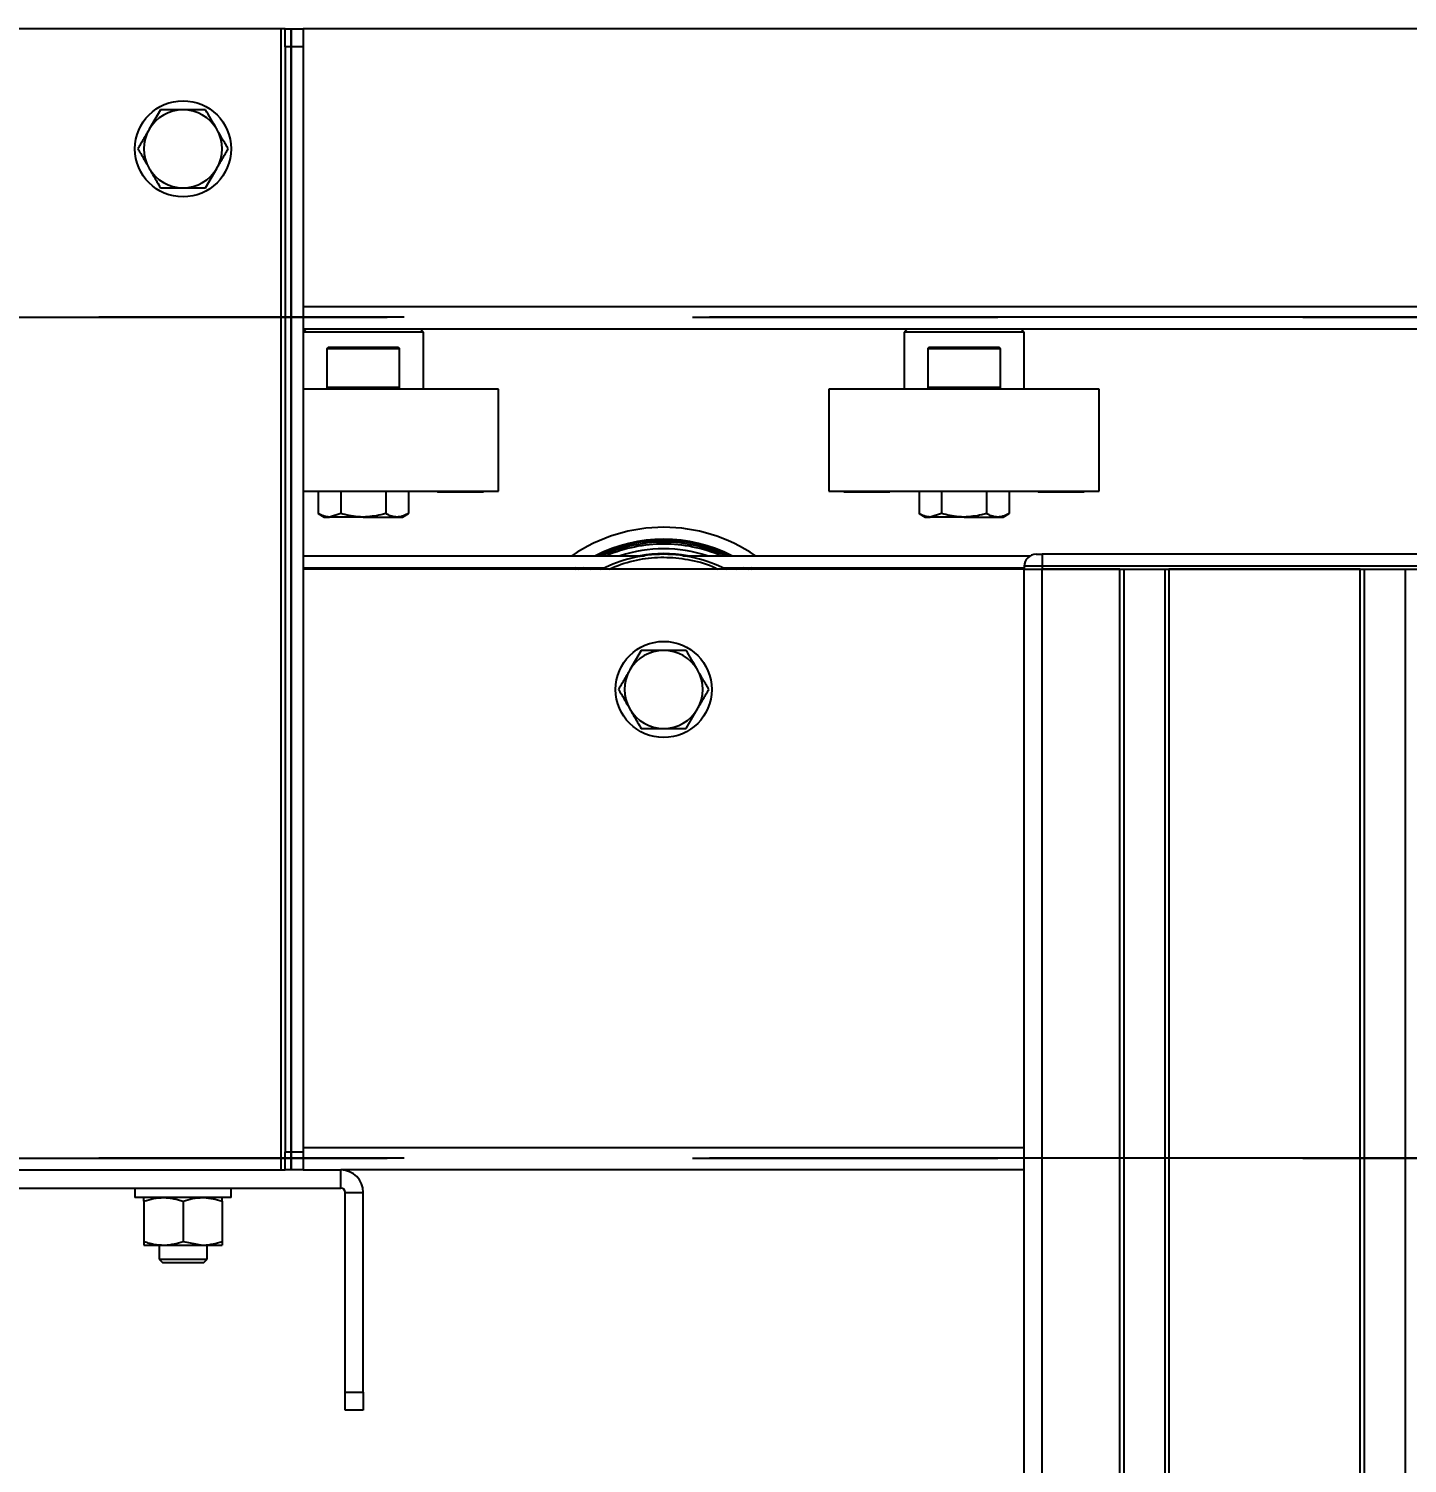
# Model space of a CAD drawing. Header units: millimetres. Extents: x 15 to 415, y 5 to 292.
# Drawn here: x 76.62 to 88.1, y 115.65 to 127.59 of the extents above; entities that cross this region are included whole.
import ezdxf

# ---------------------------------------------------------------- set-up
doc = ezdxf.new("R2010")
doc.units = ezdxf.units.MM
doc.linetypes.add('CENTERX2', pattern=[20.32, 12.7, -2.54, 2.54, -2.54])
doc.styles.add('SLDTEXTSTYLE0', font='TXT', dxfattribs={"width": 0.75})
doc.dimstyles.new('SLDDIMSTYLE2', dxfattribs={"dimtxt": 3.5, "dimasz": 3.302, "dimexe": 0, "dimexo": 0.0625, "dimgap": 0.875, "dimtad": 1, "dimlfac": 20, "dimrnd": 1e-09, "dimzin": 12, "dimdsep": 46, "dimtxsty": 'SLDTEXTSTYLE0', "dimsah": 1, "dimcen": 0.09, "dimadec": 0, "dimazin": 3, "dimtol": 1, "dimtp": 10, "dimtm": 10, "dimtfac": 1, "dimtofl": 0, "dimtmove": 0, "dimatfit": 3, "dimfxl": 0, "dimfrac": 2, "dimtolj": 1, "dimtzin": 0, "dimarcsym": 0})

# ---------------------------------------------------------------- blocks, each defined once
blk = doc.blocks.new('_D_3')
at = {"color": 7, "linetype": 'Continuous', "lineweight": 0}
for p, q in [((70.907, 123.439), (55.907, 123.439)), ((56.907, 123.439), (56.907, 93.439)), ((84.207, 93.439), (55.907, 93.439)), ((56.907, 93.439), (56.907, 60.237))]:
    blk.add_line(p, q, dxfattribs=at)
at = {"color": 7, "linetype": 'Continuous', "lineweight": 18}
for points in [[(56.907, 123.439), (56.399, 120.137), (57.415, 120.137)], [(56.907, 93.439), (57.415, 96.741), (56.399, 96.741)]]:
    blk.add_solid(points, dxfattribs=at)
at = {"color": 7, "linetype": 'Continuous', "lineweight": 18, "char_height": 3.5, "attachment_point": 1, "rotation": 90, "style": 'SLDTEXTSTYLE0'}
for s, insert in [('±10.00', (52.396, 75.773)), ('600.00', (52.396, 60.237))]:
    blk.add_mtext(s, dxfattribs=dict(at, insert=insert))

msp = doc.modelspace()

# ---------------------------------------------------------------- linework, layer by layer
at = {"color": 7, "linetype": 'Continuous', "lineweight": 25}
for p, q in [((78.72054, 127.58944), (75.0942, 127.58944)), ((78.72054, 127.58944), (78.72054, 118.08944)), ((78.75737, 127.58944), (78.72054, 127.58944)), ((78.75737, 127.58944), (78.90737, 127.58944)), ((78.75737, 127.43944), (78.75737, 127.58944)), ((78.90737, 127.58944), (78.90737, 127.43944)), ((114.90737, 127.58944), (78.90737, 127.58944)), ((78.75737, 127.43944), (78.75737, 118.23944)), ((78.90737, 127.43944), (78.75737, 127.43944)), ((78.90737, 127.43944), (78.90737, 118.23944)), ((77.71973, 126.91444), (77.62591, 126.75194)), ((78.095, 126.26444), (78.18882, 126.42694)), ((78.93237, 125.08944), (78.90737, 125.06444)), ((114.90737, 125.08944), (78.90737, 125.08944)), ((79.40737, 125.06444), (78.90737, 125.06444)), ((79.90737, 125.06444), (79.40737, 125.06444)), ((79.90737, 125.06444), (79.88237, 125.08944)), ((79.90737, 124.58944), (79.90737, 125.06444)), ((83.93237, 125.08944), (83.90737, 125.06444)), ((83.90737, 125.06444), (83.90737, 124.58944)), ((84.40737, 125.06444), (83.90737, 125.06444)), ((84.90737, 125.06444), (84.40737, 125.06444)), ((84.90737, 125.06444), (84.88237, 125.08944)), ((84.90737, 124.58944), (84.90737, 125.06444)), ((79.10737, 124.60444), (79.10737, 124.92444)), ((79.70737, 124.92444), (79.10737, 124.92444)), ((79.12848, 124.93944), (79.68625, 124.93944)), ((79.70737, 124.92444), (79.70737, 124.60444)), ((84.10737, 124.60444), (84.10737, 124.92444)), ((84.70737, 124.92444), (84.10737, 124.92444)), ((84.12848, 124.93944), (84.68625, 124.93944)), ((84.70737, 124.92444), (84.70737, 124.60444)), ((79.6002, 124.58944), (78.90737, 124.58944)), ((79.10737, 124.60444), (79.70737, 124.60444)), ((80.53237, 124.58944), (79.6002, 124.58944)), ((80.53237, 123.73944), (80.53237, 124.58944)), ((83.28237, 124.58944), (83.28237, 123.73944)), ((84.6002, 124.58944), (83.28237, 124.58944)), ((84.10737, 124.60444), (84.70737, 124.60444)), ((85.53237, 124.58944), (84.6002, 124.58944)), ((85.53237, 123.73944), (85.53237, 124.58944)), ((78.90737, 123.73944), (79.6002, 123.73944)), ((79.03209, 123.73944), (79.03209, 123.55347)), ((79.21973, 123.73944), (79.21973, 123.55347)), ((79.595, 123.73944), (79.595, 123.55347)), ((79.6002, 123.73944), (80.53237, 123.73944)), ((79.78264, 123.73944), (79.78264, 123.55347)), ((80.02761, 123.73444), (80.02761, 123.73944)), ((80.03, 123.73444), (80.03, 123.73944)), ((80.03, 123.73444), (80.06065, 123.73444)), ((80.06065, 123.73944), (80.06065, 123.73444)), ((80.06065, 123.73444), (80.07382, 123.73444)), ((80.07382, 123.73444), (80.07382, 123.73944)), ((80.08413, 123.73444), (80.08413, 123.73944)), ((80.08992, 123.73444), (80.08992, 123.73944)), ((80.08992, 123.73444), (80.10156, 123.73444)), ((80.10156, 123.73444), (80.10156, 123.73944)), ((80.10156, 123.73444), (80.11635, 123.73444)), ((80.11635, 123.73444), (80.11635, 123.73944)), ((80.11635, 123.73444), (80.128, 123.73444)), ((80.128, 123.73944), (80.128, 123.73444)), ((80.128, 123.73444), (80.14168, 123.73444)), ((80.14587, 123.73444), (80.14587, 123.73944)), ((80.14587, 123.73444), (80.16031, 123.73444)), ((80.16031, 123.73444), (80.16031, 123.73944)), ((80.17571, 123.73444), (80.17571, 123.73944)), ((80.17571, 123.73444), (80.18465, 123.73444)), ((80.18465, 123.73444), (80.18465, 123.73944)), ((80.18465, 123.73444), (80.19327, 123.73444)), ((80.19327, 123.73444), (80.19327, 123.73944)), ((80.19327, 123.73444), (80.20222, 123.73444)), ((80.20222, 123.73444), (80.20222, 123.73944)), ((80.20222, 123.73444), (80.21086, 123.73444)), ((80.21086, 123.73444), (80.21086, 123.73944)), ((80.21086, 123.73444), (80.21978, 123.73444)), ((80.21978, 123.73444), (80.21978, 123.73944)), ((80.21978, 123.73444), (80.22927, 123.73444)), ((80.22927, 123.73444), (80.22927, 123.73944)), ((80.22927, 123.73444), (80.23689, 123.73444)), ((80.23689, 123.73444), (80.23689, 123.73944)), ((80.23689, 123.73444), (80.24032, 123.73444)), ((80.24032, 123.73444), (80.24032, 123.73944)), ((80.24032, 123.73444), (80.24628, 123.73444)), ((80.26174, 123.73444), (80.26174, 123.73944)), ((80.28058, 123.73444), (80.28658, 123.73444)), ((80.28898, 123.73944), (80.28898, 123.73444)), ((80.28908, 123.73444), (80.28908, 123.73944)), ((80.28908, 123.73444), (80.32815, 123.73444)), ((80.32815, 123.73444), (80.32815, 123.73944)), ((80.33893, 123.73944), (80.33893, 123.73444)), ((80.33893, 123.73444), (80.36562, 123.73444)), ((80.36562, 123.73444), (80.36562, 123.73944)), ((80.36687, 123.73444), (80.37695, 123.73444)), ((80.37695, 123.73444), (80.37695, 123.73944)), ((80.37695, 123.73444), (80.38741, 123.73444)), ((80.38741, 123.73444), (80.38741, 123.73944)), ((80.39057, 123.73444), (80.39502, 123.73444)), ((80.39502, 123.73944), (80.39502, 123.73444)), ((80.3978, 123.73444), (80.3978, 123.73944)), ((80.39803, 123.73444), (80.4, 123.73444)), ((80.4, 123.73944), (80.4, 123.73444)), ((80.4021, 123.73444), (80.4021, 123.73944)), ((80.40302, 123.73444), (80.40716, 123.73444)), ((80.40716, 123.73944), (80.40716, 123.73444)), ((83.28237, 123.73944), (84.6002, 123.73944)), ((83.40758, 123.73944), (83.40758, 123.73444)), ((83.40801, 123.73444), (83.40801, 123.73944)), ((83.40801, 123.73444), (83.40872, 123.73444)), ((83.40918, 123.73944), (83.40918, 123.73444)), ((83.4107, 123.73444), (83.4107, 123.73944)), ((83.41693, 123.73444), (83.43462, 123.73444)), ((83.44106, 123.73444), (83.442, 123.73444)), ((83.442, 123.73444), (83.442, 123.73944)), ((83.442, 123.73444), (83.45236, 123.73444)), ((83.45236, 123.73444), (83.45236, 123.73944)), ((83.45236, 123.73444), (83.47266, 123.73444)), ((83.47266, 123.73444), (83.47266, 123.73944)), ((83.47266, 123.73444), (83.48851, 123.73444)), ((83.48857, 123.73444), (83.48857, 123.73944)), ((83.48857, 123.73444), (83.48974, 123.73444)), ((83.48974, 123.73944), (83.48974, 123.73444)), ((83.48974, 123.73444), (83.49985, 123.73444)), ((83.49985, 123.73444), (83.49985, 123.73944)), ((83.51868, 123.73444), (83.51868, 123.73944)), ((83.51868, 123.73444), (83.52386, 123.73444)), ((83.52386, 123.73444), (83.52386, 123.73944)), ((83.52386, 123.73444), (83.53686, 123.73444)), ((83.53891, 123.73444), (83.53891, 123.73944)), ((83.53891, 123.73444), (83.54579, 123.73444)), ((83.54579, 123.73444), (83.54579, 123.73944)), ((83.54579, 123.73444), (83.54771, 123.73444)), ((83.55975, 123.73444), (83.55975, 123.73944)), ((83.55975, 123.73444), (83.56661, 123.73444)), ((83.56661, 123.73444), (83.56661, 123.73944)), ((83.58043, 123.73444), (83.58043, 123.73944)), ((83.58043, 123.73444), (83.58302, 123.73444)), ((83.58343, 123.73444), (83.58343, 123.73944)), ((83.58343, 123.73444), (83.60729, 123.73444)), ((83.60729, 123.73444), (83.60729, 123.73944)), ((83.60936, 123.73944), (83.60936, 123.73444)), ((83.62928, 123.73444), (83.62928, 123.73944)), ((83.63209, 123.73444), (83.63209, 123.73944)), ((83.63209, 123.73444), (83.63473, 123.73444)), ((83.64054, 123.73444), (83.64054, 123.73944)), ((83.64054, 123.73444), (83.65669, 123.73444)), ((83.65669, 123.73444), (83.65669, 123.73944)), ((83.67848, 123.73444), (83.67848, 123.73944)), ((83.68132, 123.73444), (83.68132, 123.73944)), ((83.68132, 123.73444), (83.68276, 123.73444)), ((83.68276, 123.73444), (83.68276, 123.73944)), ((83.68276, 123.73444), (83.69587, 123.73444)), ((83.69587, 123.73444), (83.69587, 123.73944)), ((83.69587, 123.73444), (83.71271, 123.73444)), ((83.71271, 123.73444), (83.71271, 123.73944)), ((83.71271, 123.73444), (83.72573, 123.73444)), ((83.72573, 123.73444), (83.72573, 123.73944)), ((83.72573, 123.73444), (83.78292, 123.73444)), ((83.78292, 123.73444), (83.78292, 123.73944)), ((83.78533, 123.73444), (83.78533, 123.73944)), ((84.03209, 123.73944), (84.03209, 123.55347)), ((84.21973, 123.73944), (84.21973, 123.55347)), ((84.595, 123.73944), (84.595, 123.55347)), ((84.6002, 123.73944), (85.53237, 123.73944)), ((84.78264, 123.73944), (84.78264, 123.55347)), ((85.02761, 123.73444), (85.02761, 123.73944)), ((85.03, 123.73444), (85.03, 123.73944)), ((85.03, 123.73444), (85.06065, 123.73444)), ((85.06065, 123.73944), (85.06065, 123.73444)), ((85.06065, 123.73444), (85.07382, 123.73444)), ((85.07382, 123.73444), (85.07382, 123.73944)), ((85.08413, 123.73444), (85.08413, 123.73944)), ((85.08992, 123.73444), (85.08992, 123.73944)), ((85.08992, 123.73444), (85.10156, 123.73444)), ((85.10156, 123.73444), (85.10156, 123.73944)), ((85.10156, 123.73444), (85.11635, 123.73444)), ((85.11635, 123.73444), (85.11635, 123.73944)), ((85.11635, 123.73444), (85.128, 123.73444)), ((85.128, 123.73944), (85.128, 123.73444)), ((85.128, 123.73444), (85.14168, 123.73444)), ((85.14587, 123.73444), (85.14587, 123.73944)), ((85.14587, 123.73444), (85.16031, 123.73444)), ((85.16031, 123.73444), (85.16031, 123.73944)), ((85.17571, 123.73444), (85.17571, 123.73944)), ((85.17571, 123.73444), (85.18465, 123.73444)), ((85.18465, 123.73444), (85.18465, 123.73944)), ((85.18465, 123.73444), (85.19327, 123.73444)), ((85.19327, 123.73444), (85.19327, 123.73944)), ((85.19327, 123.73444), (85.20222, 123.73444)), ((85.20222, 123.73444), (85.20222, 123.73944)), ((85.20222, 123.73444), (85.21086, 123.73444)), ((85.21086, 123.73444), (85.21086, 123.73944)), ((85.21086, 123.73444), (85.21978, 123.73444)), ((85.21978, 123.73444), (85.21978, 123.73944)), ((85.21978, 123.73444), (85.22927, 123.73444)), ((85.22927, 123.73444), (85.22927, 123.73944)), ((85.22927, 123.73444), (85.23689, 123.73444)), ((85.23689, 123.73444), (85.23689, 123.73944)), ((85.23689, 123.73444), (85.24032, 123.73444)), ((85.24032, 123.73444), (85.24032, 123.73944)), ((85.24032, 123.73444), (85.24628, 123.73444)), ((85.25788, 123.73444), (85.26282, 123.73444)), ((85.26174, 123.73444), (85.26174, 123.73944)), ((85.28058, 123.73444), (85.28658, 123.73444)), ((85.28898, 123.73944), (85.28898, 123.73444)), ((85.28908, 123.73444), (85.28908, 123.73944)), ((85.28908, 123.73444), (85.32815, 123.73444)), ((85.32815, 123.73444), (85.32815, 123.73944)), ((85.33893, 123.73944), (85.33893, 123.73444)), ((85.33893, 123.73444), (85.36562, 123.73444)), ((85.36562, 123.73444), (85.36562, 123.73944)), ((85.36687, 123.73444), (85.37695, 123.73444)), ((85.37695, 123.73444), (85.37695, 123.73944)), ((85.37695, 123.73444), (85.38741, 123.73444)), ((85.38741, 123.73444), (85.38741, 123.73944)), ((85.39057, 123.73444), (85.39502, 123.73444)), ((85.39502, 123.73944), (85.39502, 123.73444)), ((85.3978, 123.73444), (85.3978, 123.73944)), ((85.39803, 123.73444), (85.4, 123.73444)), ((85.4, 123.73944), (85.4, 123.73444)), ((85.4021, 123.73444), (85.4021, 123.73944)), ((85.40302, 123.73444), (85.40716, 123.73444)), ((85.40716, 123.73944), (85.40716, 123.73444)), ((79.03209, 123.55347), (79.08237, 123.52444)), ((79.08237, 123.52444), (79.12591, 123.52444)), ((79.21973, 123.55347), (79.12591, 123.52444)), ((79.40737, 123.52444), (79.12591, 123.52444)), ((79.40737, 123.52444), (79.68882, 123.52444)), ((79.68882, 123.52444), (79.73237, 123.52444)), ((79.73237, 123.52444), (79.78264, 123.55347)), ((84.03209, 123.55347), (84.08237, 123.52444)), ((84.08237, 123.52444), (84.12591, 123.52444)), ((84.21973, 123.55347), (84.12591, 123.52444)), ((84.40737, 123.52444), (84.12591, 123.52444)), ((84.40737, 123.52444), (84.68882, 123.52444)), ((84.68882, 123.52444), (84.73237, 123.52444)), ((84.73237, 123.52444), (84.78264, 123.55347)), ((78.90737, 123.20294), (81.74692, 123.20294)), ((82.06781, 123.20294), (84.96081, 123.20294)), ((85.05737, 123.21444), (85.05737, 123.11444)), ((88.75737, 123.21444), (85.05737, 123.21444)), ((78.90737, 123.10294), (81.41906, 123.10294)), ((84.90737, 123.08944), (78.90737, 123.08944)), ((81.00045, 123.08944), (81.01556, 123.10294)), ((81.17571, 123.10294), (81.15737, 123.08944)), ((81.19725, 123.08944), (81.21665, 123.10294)), ((81.24637, 123.10294), (81.22612, 123.08944)), ((82.39567, 123.10294), (84.90737, 123.10294)), ((82.58861, 123.08944), (82.56836, 123.10294)), ((82.59808, 123.10294), (82.61748, 123.08944)), ((82.65737, 123.08944), (82.63902, 123.10294)), ((82.79917, 123.10294), (82.81428, 123.08944)), ((85.05737, 123.11444), (84.90737, 123.11444)), ((84.90737, 123.11444), (84.90737, 123.08944)), ((84.90737, 123.08944), (85.05737, 123.08944)), ((84.90737, 96.53944), (84.90737, 123.08944)), ((88.75737, 123.11444), (85.05737, 123.11444)), ((85.05737, 123.11444), (85.05737, 123.08944)), ((85.05737, 123.08944), (88.75737, 123.08944)), ((85.05737, 96.53944), (85.05737, 123.08944)), ((85.70237, 123.08944), (85.05737, 123.08944)), ((85.70237, 96.53944), (85.70237, 123.08944)), ((85.73592, 123.08944), (85.73592, 96.53944)), ((86.07881, 123.08944), (86.07881, 96.53944)), ((86.11237, 123.08944), (86.11237, 96.53944)), ((87.70237, 123.08944), (86.11237, 123.08944)), ((87.70237, 96.53944), (87.70237, 123.08944)), ((87.73592, 123.08944), (87.73592, 96.53944)), ((88.07881, 123.08944), (88.07881, 96.53944)), ((81.71973, 122.41444), (81.62591, 122.25194)), ((82.095, 121.76444), (82.18882, 121.92694)), ((78.75737, 118.23944), (78.90737, 118.23944)), ((78.75737, 118.08944), (78.75737, 118.23944)), ((78.90737, 118.23944), (78.90737, 118.08944)), ((75.0942, 118.08944), (78.72054, 118.08944)), ((78.72054, 118.08944), (78.75737, 118.08944)), ((78.90737, 118.08944), (78.75737, 118.08944)), ((78.90737, 118.08944), (79.22054, 118.08944)), ((79.22054, 117.93944), (79.22054, 118.08944)), ((84.90737, 118.08944), (79.22054, 118.08944)), ((74.5942, 117.93944), (79.22054, 117.93944)), ((77.50737, 117.93944), (77.50737, 117.85944)), ((78.30737, 117.85944), (78.30737, 117.93944)), ((79.25737, 117.90261), (79.40737, 117.90261)), ((79.25737, 116.23944), (79.25737, 117.90261)), ((79.40737, 116.23944), (79.40737, 117.90261)), ((78.30737, 117.85944), (77.50737, 117.85944)), ((77.58237, 117.83042), (77.58237, 117.49347)), ((77.90737, 117.83042), (77.90737, 117.49347)), ((78.23237, 117.83042), (78.23237, 117.49347)), ((77.58237, 117.46444), (77.74487, 117.46444)), ((77.70737, 117.46444), (77.70737, 117.34717)), ((77.74487, 117.46444), (78.06987, 117.46444)), ((77.90737, 117.49347), (78.06987, 117.46444)), ((78.06987, 117.46444), (78.23237, 117.46444)), ((78.10737, 117.34717), (78.10737, 117.46444)), ((77.70737, 117.34717), (77.73509, 117.31944)), ((77.70737, 117.34717), (78.10737, 117.34717)), ((77.73509, 117.31944), (78.07964, 117.31944)), ((78.07964, 117.31944), (78.10737, 117.34717)), ((79.25737, 116.08944), (79.25737, 116.23944)), ((79.25737, 116.23944), (79.40737, 116.23944)), ((79.40737, 116.23944), (79.40737, 116.08944)), ((79.40737, 116.08944), (79.25737, 116.08944))]:
    msp.add_line(p, q, dxfattribs=at)
at = {"color": 7, "linetype": 'CENTERX2'}
for p, q in [((78.80837, 127.58944), (78.80837, 118.08944)), ((78.80837, 118.08944), (78.80837, 127.58944)), ((216.90737, 125.18844), (66.90737, 125.18844)), ((66.90737, 125.18844), (216.90737, 125.18844)), ((66.90737, 118.18844), (216.90737, 118.18844)), ((216.90737, 118.18844), (66.90737, 118.18844))]:
    msp.add_line(p, q, dxfattribs=at)
at = {"color": 8, "linetype": 'Continuous', "lineweight": 25}
for p, q in [((78.90737, 125.27627), (114.90737, 125.27627)), ((81.17366, 123.08944), (81.19243, 123.10294)), ((81.29868, 123.08944), (81.32143, 123.10294)), ((81.37941, 123.08944), (81.40581, 123.10294)), ((82.40892, 123.10294), (82.43532, 123.08944)), ((82.4933, 123.10294), (82.51605, 123.08944)), ((82.62231, 123.10294), (82.64107, 123.08944)), ((78.90737, 118.27627), (84.90737, 118.27627))]:
    msp.add_line(p, q, dxfattribs=at)
at = {"color": 7, "linetype": 'Continuous', "lineweight": 25}
for centre in [(77.90737, 126.58944), (81.90737, 122.08944)]:
    msp.add_circle(centre, 0.4, dxfattribs=at)
for centre, radius, start, end in [((77.90737, 126.58944), 0.325, 90, 150), ((77.90737, 126.58944), 0.325, 30, 90), ((77.90737, 126.58944), 0.325, 150, 210), ((77.90737, 126.58944), 0.325, 330, 30), ((77.90737, 126.58944), 0.325, 210, 270), ((77.90737, 126.58944), 0.325, 270, 330), ((81.90737, 122.08944), 1.35, 55.569721, 124.430279), ((81.90737, 122.08944), 1.25, 62.973947, 117.026053), ((81.90737, 122.08944), 1.22649, 65.213844, 114.786156), ((81.90737, 122.08944), 1.21, 90, 113.037645), ((81.90737, 122.08944), 1.21, 66.962355, 90), ((81.90737, 122.08944), 1.125, 90, 117.266044), ((81.90737, 122.08944), 1.125, 62.733956, 90), ((85.00737, 123.11444), 0.1, 90, 180), ((81.90737, 122.08944), 0.325, 90, 150), ((81.90737, 122.08944), 0.325, 30, 90), ((81.90737, 122.08944), 0.325, 150, 210), ((81.90737, 122.08944), 0.325, 330, 30), ((81.90737, 122.08944), 0.325, 210, 270), ((81.90737, 122.08944), 0.325, 270, 330), ((79.22054, 117.90261), 0.18683, 0, 90), ((79.22054, 117.90261), 0.03683, 0, 90)]:
    msp.add_arc(centre, radius, start, end, dxfattribs=at)
at = {"color": 8, "linetype": 'Continuous', "lineweight": 25}
for radius, start, end in [(1.24029, 63.866951, 116.133049), (1.17068, 72.018173, 107.981827), (1.13081, 79.961409, 100.038591)]:
    msp.add_arc((81.90737, 122.08944), radius, start, end, dxfattribs=at)
at = {"color": 7, "linetype": 'Continuous', "lineweight": 25}
for points, knots in [([(77.90737, 126.91444), (77.89201, 126.91444), (77.82851, 126.91444), (77.76664, 126.91444), (77.71973, 126.91444)], [0, 0, 0, 0, 0.241851417, 1, 1, 1, 1]), ([(78.095, 126.91444), (78.08133, 126.91444), (78.02022, 126.91444), (77.95669, 126.91444), (77.90737, 126.91444)], [0, 0, 0, 0, 0.22371328, 1, 1, 1, 1]), ([(78.18882, 126.75194), (78.1866, 126.7558), (78.16976, 126.78496), (78.13801, 126.83996), (78.10943, 126.88947), (78.095, 126.91444)], [0, 0, 0, 0, 0.07007691, 0.53077766, 1, 1, 1, 1]), ([(77.62591, 126.75194), (77.62368, 126.74809), (77.61782, 126.73793), (77.6083, 126.72145), (77.59738, 126.70252), (77.58277, 126.67723), (77.5682, 126.652), (77.55372, 126.6269), (77.54286, 126.6081), (77.53568, 126.59567), (77.53209, 126.58944)], [0, 0, 0, 0, 0.07003611, 0.18484299, 0.29981661, 0.41526294, 0.64786676, 0.76502468, 0.88247311, 1, 1, 1, 1]), ([(78.28264, 126.58944), (78.27507, 126.60257), (78.25988, 126.62888), (78.24051, 126.66242), (78.22481, 126.68961), (78.2129, 126.71025), (78.20088, 126.73105), (78.19285, 126.74498), (78.18882, 126.75194)], [0, 0, 0, 0, 0.2473449, 0.49601219, 0.62098533, 0.74684355, 0.87330953, 1, 1, 1, 1]), ([(77.53209, 126.58944), (77.53587, 126.5829), (77.54721, 126.56325), (77.56644, 126.52995), (77.58994, 126.48924), (77.60985, 126.45475), (77.62189, 126.43391), (77.62591, 126.42694)], [0, 0, 0, 0, 0.123597525, 0.371247822, 0.621013548, 0.873301388, 1, 1, 1, 1]), ([(78.18882, 126.42694), (78.19105, 126.4308), (78.20057, 126.44728), (78.21374, 126.4701), (78.22829, 126.4953), (78.23921, 126.51422), (78.25013, 126.53313), (78.26102, 126.55198), (78.27187, 126.57078), (78.27905, 126.58322), (78.28264, 126.58944)], [0, 0, 0, 0, 0.07003681, 0.29977827, 0.41522575, 0.53148028, 0.64786324, 0.76502233, 0.88247194, 1, 1, 1, 1]), ([(77.62591, 126.42694), (77.62813, 126.42309), (77.64009, 126.40239), (77.66174, 126.36488), (77.69089, 126.31438), (77.71001, 126.28128), (77.71973, 126.26444)], [0, 0, 0, 0, 0.070051373, 0.376606602, 0.683073408, 1, 1, 1, 1]), ([(77.71973, 126.26444), (77.7429, 126.26444), (77.78945, 126.26444), (77.84489, 126.26444), (77.88435, 126.26444), (77.89969, 126.26444), (77.90737, 126.26444)], [0, 0, 0, 0, 0.37742408, 0.75834263, 0.87907343, 1, 1, 1, 1]), ([(77.90737, 126.26444), (77.95669, 126.26444), (78.02022, 126.26444), (78.08133, 126.26444), (78.095, 126.26444)], [0, 0, 0, 0, 0.77628672, 1, 1, 1, 1]), ([(79.10737, 124.92444), (79.10749, 124.92566), (79.10772, 124.92809), (79.10966, 124.93174), (79.11251, 124.93466), (79.11605, 124.93684), (79.11979, 124.93831), (79.12396, 124.93927), (79.12697, 124.93938), (79.12848, 124.93944)], [0, 0, 0, 0, 0.11116437, 0.22155782, 0.39117964, 0.52732907, 0.66706995, 0.83215896, 1, 1, 1, 1]), ([(79.68625, 124.93944), (79.68832, 124.93933), (79.69254, 124.93911), (79.69812, 124.93725), (79.70209, 124.93473), (79.70451, 124.93227), (79.70611, 124.92991), (79.70718, 124.92721), (79.70731, 124.92526), (79.70737, 124.92444)], [0, 0, 0, 0, 0.229450284, 0.466684963, 0.643088592, 0.731025051, 0.821782574, 0.924949013, 1, 1, 1, 1]), ([(84.10737, 124.92444), (84.10749, 124.92566), (84.10772, 124.92809), (84.10966, 124.93174), (84.11251, 124.93466), (84.11605, 124.93684), (84.11979, 124.93831), (84.12396, 124.93927), (84.12697, 124.93938), (84.12848, 124.93944)], [0, 0, 0, 0, 0.11116437, 0.22155782, 0.39117964, 0.52732907, 0.66706995, 0.83215896, 1, 1, 1, 1]), ([(84.68625, 124.93944), (84.68832, 124.93933), (84.69254, 124.93911), (84.69812, 124.93725), (84.70209, 124.93473), (84.70451, 124.93227), (84.70611, 124.92991), (84.70718, 124.92721), (84.70731, 124.92526), (84.70737, 124.92444)], [0, 0, 0, 0, 0.229450284, 0.466684963, 0.643088592, 0.731025051, 0.821782574, 0.924949013, 1, 1, 1, 1]), ([(79.12848, 124.58944), (79.12641, 124.58956), (79.1222, 124.58978), (79.11662, 124.59164), (79.11264, 124.59416), (79.11022, 124.59662), (79.10862, 124.59898), (79.10755, 124.60168), (79.10742, 124.60362), (79.10737, 124.60444)], [0, 0, 0, 0, 0.22945028, 0.46668496, 0.64308859, 0.73102505, 0.82178257, 0.92494901, 1, 1, 1, 1]), ([(79.70737, 124.60444), (79.70725, 124.60323), (79.70701, 124.6008), (79.70508, 124.59714), (79.70222, 124.59423), (79.69868, 124.59205), (79.69494, 124.59058), (79.69077, 124.58962), (79.68776, 124.5895), (79.68625, 124.58944)], [0, 0, 0, 0, 0.111164368, 0.221557819, 0.391179643, 0.527329074, 0.667069947, 0.83215896, 1, 1, 1, 1]), ([(84.12848, 124.58944), (84.12641, 124.58956), (84.1222, 124.58978), (84.11662, 124.59164), (84.11264, 124.59416), (84.11022, 124.59662), (84.10862, 124.59898), (84.10755, 124.60168), (84.10742, 124.60362), (84.10737, 124.60444)], [0, 0, 0, 0, 0.22945028, 0.46668496, 0.64308859, 0.73102505, 0.82178257, 0.92494901, 1, 1, 1, 1]), ([(84.70737, 124.60444), (84.70725, 124.60323), (84.70701, 124.6008), (84.70508, 124.59714), (84.70222, 124.59423), (84.69868, 124.59205), (84.69494, 124.59058), (84.69077, 124.58962), (84.68776, 124.5895), (84.68625, 124.58944)], [0, 0, 0, 0, 0.111164368, 0.221557819, 0.391179643, 0.527329074, 0.667069947, 0.83215896, 1, 1, 1, 1]), ([(80.02509, 123.73444), (80.02501, 123.73444), (80.02473, 123.73444), (80.02586, 123.73444), (80.02714, 123.73444), (80.02761, 123.73444)], [0, 0, 0, 0, 0.213141412, 0.716613509, 1, 1, 1, 1]), ([(80.02761, 123.73444), (80.02779, 123.73444), (80.02814, 123.73444), (80.02891, 123.73444), (80.02956, 123.73444), (80.03, 123.73444)], [0, 0, 0, 0, 0.25045902, 0.50101274, 1, 1, 1, 1]), ([(80.0748, 123.73444), (80.075, 123.73444), (80.07667, 123.73444), (80.08, 123.73444), (80.08288, 123.73444), (80.08413, 123.73444)], [0, 0, 0, 0, 0.070676211, 0.595397325, 1, 1, 1, 1]), ([(80.08413, 123.73444), (80.08554, 123.73444), (80.08737, 123.73444), (80.08889, 123.73444), (80.08923, 123.73444)], [0, 0, 0, 0, 0.776278305, 1, 1, 1, 1]), ([(80.14289, 123.73444), (80.14293, 123.73444), (80.143, 123.73444), (80.14487, 123.73444), (80.14587, 123.73444)], [0, 0, 0, 0, 0.466699885, 1, 1, 1, 1]), ([(80.16031, 123.73444), (80.16244, 123.73444), (80.16558, 123.73444), (80.17176, 123.73444), (80.17686, 123.73444), (80.18006, 123.73444), (80.18175, 123.73444)], [0, 0, 0, 0, 0.40461672, 0.59534225, 0.78652504, 1, 1, 1, 1]), ([(80.24792, 123.73444), (80.24817, 123.73444), (80.24885, 123.73444), (80.25237, 123.73444), (80.25715, 123.73444), (80.26059, 123.73444), (80.26174, 123.73444)], [0, 0, 0, 0, 0.18044363, 0.4996936, 0.83322072, 1, 1, 1, 1]), ([(80.25788, 123.73444), (80.26114, 123.73444), (80.26522, 123.73444), (80.26944, 123.73444), (80.27029, 123.73444)], [0, 0, 0, 0, 0.7969489, 1, 1, 1, 1]), ([(80.26174, 123.73444), (80.26246, 123.73444), (80.26389, 123.73444), (80.26612, 123.73444), (80.26842, 123.73444), (80.27059, 123.73444), (80.27259, 123.73444), (80.27442, 123.73444), (80.27622, 123.73444), (80.27796, 123.73444), (80.27962, 123.73444), (80.2812, 123.73444), (80.28271, 123.73444), (80.28408, 123.73444), (80.28533, 123.73444), (80.28643, 123.73444), (80.28739, 123.73444), (80.28826, 123.73444), (80.28873, 123.73444), (80.28898, 123.73444)], [0, 0, 0, 0, 0.066288783, 0.132991791, 0.201562368, 0.271107442, 0.325847513, 0.381019548, 0.43752861, 0.494429813, 0.549154813, 0.604226181, 0.660586697, 0.71743599, 0.770937773, 0.824914528, 0.880367041, 0.936276947, 1, 1, 1, 1]), ([(80.27098, 123.73444), (80.27096, 123.73444), (80.27089, 123.73444), (80.27096, 123.73444), (80.27108, 123.73444), (80.27136, 123.73444), (80.2717, 123.73444), (80.27202, 123.73444), (80.27213, 123.73444)], [0, 0, 0, 0, 0.09795091, 0.2787516, 0.46031045, 0.59478195, 0.86465331, 1, 1, 1, 1]), ([(80.32815, 123.73444), (80.32845, 123.73444), (80.32904, 123.73444), (80.32996, 123.73444), (80.33091, 123.73444), (80.33181, 123.73444), (80.33265, 123.73444), (80.33343, 123.73444), (80.3342, 123.73444), (80.33492, 123.73444), (80.33559, 123.73444), (80.33621, 123.73444), (80.33679, 123.73444), (80.33731, 123.73444), (80.33776, 123.73444), (80.33815, 123.73444), (80.33848, 123.73444), (80.33873, 123.73444), (80.33887, 123.73444), (80.33893, 123.73444)], [0, 0, 0, 0, 0.06907481, 0.13836498, 0.2094942, 0.28183557, 0.34134062, 0.40136976, 0.46289835, 0.52490516, 0.58072871, 0.63695146, 0.69455548, 0.75269614, 0.80456157, 0.85688766, 0.91058525, 0.96461916, 1, 1, 1, 1]), ([(80.38881, 123.73444), (80.38922, 123.73444), (80.39122, 123.73444), (80.39321, 123.73444), (80.39479, 123.73444)], [0, 0, 0, 0, 0.20878597, 1, 1, 1, 1]), ([(80.3978, 123.73444), (80.39757, 123.73444), (80.3971, 123.73444), (80.3964, 123.73444), (80.39571, 123.73444), (80.39525, 123.73444), (80.39502, 123.73444)], [0, 0, 0, 0, 0.2506984, 0.50128538, 0.7506427, 1, 1, 1, 1]), ([(80.4, 123.73444), (80.40018, 123.73444), (80.40053, 123.73444), (80.40121, 123.73444), (80.40174, 123.73444), (80.4021, 123.73444)], [0, 0, 0, 0, 0.25063043, 0.501214682, 1, 1, 1, 1]), ([(83.40758, 123.73444), (83.40762, 123.73444), (83.4077, 123.73444), (83.40782, 123.73444), (83.40794, 123.73444), (83.40801, 123.73444)], [0, 0, 0, 0, 0.250499317, 0.500932682, 1, 1, 1, 1]), ([(83.4107, 123.73444), (83.41403, 123.73444), (83.42068, 123.73444), (83.42943, 123.73444), (83.43486, 123.73444), (83.43697, 123.73444)], [0, 0, 0, 0, 0.37999062, 0.75962697, 1, 1, 1, 1]), ([(83.44037, 123.73444), (83.44034, 123.73444), (83.44028, 123.73444), (83.44052, 123.73444), (83.44077, 123.73444), (83.44111, 123.73444), (83.44153, 123.73444), (83.44184, 123.73444), (83.442, 123.73444)], [0, 0, 0, 0, 0.27327484, 0.42109323, 0.56521825, 0.70965688, 0.85477745, 1, 1, 1, 1]), ([(83.48881, 123.73444), (83.48872, 123.73444), (83.48855, 123.73444), (83.48847, 123.73444), (83.48851, 123.73444), (83.48872, 123.73444), (83.48908, 123.73444), (83.48949, 123.73444), (83.48974, 123.73444)], [0, 0, 0, 0, 0.15219733, 0.30538071, 0.45997636, 0.61886819, 0.77897902, 1, 1, 1, 1]), ([(83.49985, 123.73444), (83.50085, 123.73444), (83.50278, 123.73444), (83.50797, 123.73444), (83.51191, 123.73444), (83.51398, 123.73444), (83.51416, 123.73444)], [0, 0, 0, 0, 0.344424767, 0.669956478, 0.972021358, 1, 1, 1, 1]), ([(83.51635, 123.73444), (83.51634, 123.73444), (83.51625, 123.73444), (83.51629, 123.73444), (83.51647, 123.73444), (83.51677, 123.73444), (83.51726, 123.73444), (83.51791, 123.73444), (83.51843, 123.73444), (83.51868, 123.73444)], [0, 0, 0, 0, 0.01653062, 0.21682148, 0.31828921, 0.48616051, 0.65522941, 0.82729332, 1, 1, 1, 1]), ([(83.53675, 123.73444), (83.5368, 123.73444), (83.5369, 123.73444), (83.53827, 123.73444), (83.53891, 123.73444)], [0, 0, 0, 0, 0.52656025, 1, 1, 1, 1]), ([(83.54579, 123.73444), (83.54665, 123.73444), (83.54839, 123.73444), (83.55166, 123.73444), (83.55435, 123.73444), (83.55546, 123.73444)], [0, 0, 0, 0, 0.36861676, 0.73972635, 1, 1, 1, 1]), ([(83.55692, 123.73444), (83.55692, 123.73444), (83.5569, 123.73444), (83.55835, 123.73444), (83.55957, 123.73444), (83.55975, 123.73444)], [0, 0, 0, 0, 0.15876781, 0.87607023, 1, 1, 1, 1]), ([(83.56661, 123.73444), (83.56805, 123.73444), (83.5705, 123.73444), (83.57579, 123.73444), (83.57899, 123.73444), (83.58043, 123.73444)], [0, 0, 0, 0, 0.43959189, 0.74804775, 1, 1, 1, 1]), ([(83.60729, 123.73444), (83.60745, 123.73444), (83.60776, 123.73444), (83.60842, 123.73444), (83.60898, 123.73444), (83.60936, 123.73444)], [0, 0, 0, 0, 0.25034864, 0.5007655, 1, 1, 1, 1]), ([(83.60936, 123.73444), (83.61103, 123.73444), (83.61384, 123.73444), (83.61913, 123.73444), (83.6243, 123.73444), (83.62754, 123.73444), (83.62928, 123.73444)], [0, 0, 0, 0, 0.31857247, 0.53405374, 0.75020241, 1, 1, 1, 1]), ([(83.62928, 123.73444), (83.62953, 123.73444), (83.63003, 123.73444), (83.63094, 123.73444), (83.63163, 123.73444), (83.63209, 123.73444)], [0, 0, 0, 0, 0.25082463, 0.50196507, 1, 1, 1, 1]), ([(83.636, 123.73444), (83.63606, 123.73444), (83.6362, 123.73444), (83.6382, 123.73444), (83.63995, 123.73444), (83.64054, 123.73444)], [0, 0, 0, 0, 0.29169999, 0.76254839, 1, 1, 1, 1]), ([(83.65669, 123.73444), (83.65831, 123.73444), (83.66101, 123.73444), (83.6662, 123.73444), (83.67138, 123.73444), (83.67552, 123.73444), (83.67784, 123.73444), (83.67848, 123.73444)], [0, 0, 0, 0, 0.29156218, 0.48449602, 0.67811868, 0.91155997, 1, 1, 1, 1]), ([(83.67848, 123.73444), (83.67872, 123.73444), (83.67921, 123.73444), (83.68017, 123.73444), (83.68086, 123.73444), (83.68132, 123.73444)], [0, 0, 0, 0, 0.25018906, 0.50040982, 1, 1, 1, 1]), ([(83.78292, 123.73444), (83.78313, 123.73444), (83.78357, 123.73444), (83.7844, 123.73444), (83.78496, 123.73444), (83.78533, 123.73444)], [0, 0, 0, 0, 0.25036926, 0.50078188, 1, 1, 1, 1]), ([(83.78533, 123.73444), (83.78714, 123.73444), (83.78952, 123.73444), (83.78962, 123.73444), (83.78964, 123.73444)], [0, 0, 0, 0, 0.75607246, 1, 1, 1, 1]), ([(85.02509, 123.73444), (85.02501, 123.73444), (85.02473, 123.73444), (85.02586, 123.73444), (85.02714, 123.73444), (85.02761, 123.73444)], [0, 0, 0, 0, 0.213141412, 0.716613509, 1, 1, 1, 1]), ([(85.02761, 123.73444), (85.02779, 123.73444), (85.02814, 123.73444), (85.02891, 123.73444), (85.02956, 123.73444), (85.03, 123.73444)], [0, 0, 0, 0, 0.25045902, 0.50101274, 1, 1, 1, 1]), ([(85.0748, 123.73444), (85.075, 123.73444), (85.07667, 123.73444), (85.08, 123.73444), (85.08288, 123.73444), (85.08413, 123.73444)], [0, 0, 0, 0, 0.070676211, 0.595397325, 1, 1, 1, 1]), ([(85.08413, 123.73444), (85.08554, 123.73444), (85.08737, 123.73444), (85.08889, 123.73444), (85.08923, 123.73444)], [0, 0, 0, 0, 0.776278305, 1, 1, 1, 1]), ([(85.14289, 123.73444), (85.14293, 123.73444), (85.143, 123.73444), (85.14487, 123.73444), (85.14587, 123.73444)], [0, 0, 0, 0, 0.466699885, 1, 1, 1, 1]), ([(85.16031, 123.73444), (85.16244, 123.73444), (85.16558, 123.73444), (85.17176, 123.73444), (85.17686, 123.73444), (85.18006, 123.73444), (85.18175, 123.73444)], [0, 0, 0, 0, 0.40461672, 0.59534225, 0.78652504, 1, 1, 1, 1]), ([(85.24792, 123.73444), (85.24817, 123.73444), (85.24885, 123.73444), (85.25237, 123.73444), (85.25715, 123.73444), (85.26059, 123.73444), (85.26174, 123.73444)], [0, 0, 0, 0, 0.18044363, 0.4996936, 0.83322072, 1, 1, 1, 1]), ([(85.26174, 123.73444), (85.26246, 123.73444), (85.26389, 123.73444), (85.26612, 123.73444), (85.26842, 123.73444), (85.27059, 123.73444), (85.27259, 123.73444), (85.27442, 123.73444), (85.27622, 123.73444), (85.27796, 123.73444), (85.27962, 123.73444), (85.2812, 123.73444), (85.28271, 123.73444), (85.28408, 123.73444), (85.28533, 123.73444), (85.28643, 123.73444), (85.28739, 123.73444), (85.28826, 123.73444), (85.28873, 123.73444), (85.28898, 123.73444)], [0, 0, 0, 0, 0.066288783, 0.132991791, 0.201562368, 0.271107442, 0.325847513, 0.381019548, 0.43752861, 0.494429813, 0.549154813, 0.604226181, 0.660586697, 0.71743599, 0.770937773, 0.824914528, 0.880367041, 0.936276947, 1, 1, 1, 1]), ([(85.27098, 123.73444), (85.27096, 123.73444), (85.27089, 123.73444), (85.27096, 123.73444), (85.27108, 123.73444), (85.27136, 123.73444), (85.2717, 123.73444), (85.27202, 123.73444), (85.27213, 123.73444)], [0, 0, 0, 0, 0.09795091, 0.2787516, 0.46031045, 0.59478195, 0.86465331, 1, 1, 1, 1]), ([(85.32815, 123.73444), (85.32845, 123.73444), (85.32904, 123.73444), (85.32996, 123.73444), (85.33091, 123.73444), (85.33181, 123.73444), (85.33265, 123.73444), (85.33343, 123.73444), (85.3342, 123.73444), (85.33492, 123.73444), (85.33559, 123.73444), (85.33621, 123.73444), (85.33679, 123.73444), (85.33731, 123.73444), (85.33776, 123.73444), (85.33815, 123.73444), (85.33848, 123.73444), (85.33873, 123.73444), (85.33887, 123.73444), (85.33893, 123.73444)], [0, 0, 0, 0, 0.06907481, 0.13836498, 0.2094942, 0.28183557, 0.34134062, 0.40136976, 0.46289835, 0.52490516, 0.58072871, 0.63695146, 0.69455548, 0.75269614, 0.80456157, 0.85688766, 0.91058525, 0.96461916, 1, 1, 1, 1]), ([(85.38881, 123.73444), (85.38922, 123.73444), (85.39122, 123.73444), (85.39321, 123.73444), (85.39479, 123.73444)], [0, 0, 0, 0, 0.20878597, 1, 1, 1, 1]), ([(85.3978, 123.73444), (85.39757, 123.73444), (85.3971, 123.73444), (85.3964, 123.73444), (85.39571, 123.73444), (85.39525, 123.73444), (85.39502, 123.73444)], [0, 0, 0, 0, 0.2506984, 0.50128538, 0.7506427, 1, 1, 1, 1]), ([(85.4, 123.73444), (85.40018, 123.73444), (85.40053, 123.73444), (85.40121, 123.73444), (85.40174, 123.73444), (85.4021, 123.73444)], [0, 0, 0, 0, 0.25063043, 0.50121468, 1, 1, 1, 1]), ([(79.12591, 123.52444), (79.12368, 123.52448), (79.11782, 123.52456), (79.1083, 123.52541), (79.09738, 123.52718), (79.08277, 123.53064), (79.0682, 123.53565), (79.05372, 123.54203), (79.04286, 123.54741), (79.03568, 123.55145), (79.03209, 123.55347)], [0, 0, 0, 0, 0.07003611, 0.18484299, 0.29981661, 0.41526294, 0.64786676, 0.76502468, 0.88247311, 1, 1, 1, 1]), ([(79.40737, 123.52444), (79.39201, 123.52479), (79.32851, 123.52624), (79.26664, 123.54173), (79.21973, 123.55347)], [0, 0, 0, 0, 0.241851417, 1, 1, 1, 1]), ([(79.595, 123.55347), (79.58133, 123.54965), (79.52022, 123.53255), (79.45669, 123.52799), (79.40737, 123.52444)], [0, 0, 0, 0, 0.22371328, 1, 1, 1, 1]), ([(79.68882, 123.52444), (79.6866, 123.52448), (79.67465, 123.52465), (79.65299, 123.52809), (79.62384, 123.53792), (79.60472, 123.54823), (79.595, 123.55347)], [0, 0, 0, 0, 0.07005137, 0.3766066, 0.68307341, 1, 1, 1, 1]), ([(79.78264, 123.55347), (79.77887, 123.55135), (79.76752, 123.54498), (79.74829, 123.5361), (79.72479, 123.52839), (79.70488, 123.52486), (79.69285, 123.52455), (79.68882, 123.52444)], [0, 0, 0, 0, 0.12359753, 0.37124782, 0.62101355, 0.87330139, 1, 1, 1, 1]), ([(84.12591, 123.52444), (84.12368, 123.52448), (84.11782, 123.52456), (84.1083, 123.52541), (84.09738, 123.52718), (84.08277, 123.53064), (84.0682, 123.53565), (84.05372, 123.54203), (84.04286, 123.54741), (84.03568, 123.55145), (84.03209, 123.55347)], [0, 0, 0, 0, 0.07003611, 0.18484299, 0.29981661, 0.41526294, 0.64786676, 0.76502468, 0.88247311, 1, 1, 1, 1]), ([(84.40737, 123.52444), (84.39201, 123.52479), (84.32851, 123.52624), (84.26664, 123.54173), (84.21973, 123.55347)], [0, 0, 0, 0, 0.241851417, 1, 1, 1, 1]), ([(84.595, 123.55347), (84.58133, 123.54965), (84.52022, 123.53255), (84.45669, 123.52799), (84.40737, 123.52444)], [0, 0, 0, 0, 0.22371328, 1, 1, 1, 1]), ([(84.68882, 123.52444), (84.6866, 123.52448), (84.67465, 123.52465), (84.65299, 123.52809), (84.62384, 123.53792), (84.60472, 123.54823), (84.595, 123.55347)], [0, 0, 0, 0, 0.07005137, 0.3766066, 0.68307341, 1, 1, 1, 1]), ([(84.78264, 123.55347), (84.77887, 123.55135), (84.76752, 123.54498), (84.74829, 123.5361), (84.72479, 123.52839), (84.70488, 123.52486), (84.69285, 123.52455), (84.68882, 123.52444)], [0, 0, 0, 0, 0.12359753, 0.37124782, 0.62101355, 0.87330139, 1, 1, 1, 1]), ([(85.00737, 123.21444), (85.00804, 123.21444), (85.00907, 123.21444), (85.0153, 123.21444), (85.02176, 123.21444), (85.02971, 123.21444), (85.04137, 123.21444), (85.05108, 123.21444), (85.05737, 123.21444)], [0, 0, 0, 0, 0.23944295, 0.36955024, 0.49999985, 0.63010729, 0.76055705, 1, 1, 1, 1]), ([(81.90737, 122.41444), (81.89201, 122.41444), (81.82851, 122.41444), (81.76664, 122.41444), (81.71973, 122.41444)], [0, 0, 0, 0, 0.241851417, 1, 1, 1, 1]), ([(82.095, 122.41444), (82.08133, 122.41444), (82.02022, 122.41444), (81.95669, 122.41444), (81.90737, 122.41444)], [0, 0, 0, 0, 0.22371328, 1, 1, 1, 1]), ([(82.18882, 122.25194), (82.1866, 122.2558), (82.16976, 122.28496), (82.13801, 122.33996), (82.10943, 122.38947), (82.095, 122.41444)], [0, 0, 0, 0, 0.07007691, 0.53077766, 1, 1, 1, 1]), ([(81.62591, 122.25194), (81.62368, 122.24809), (81.61782, 122.23793), (81.6083, 122.22145), (81.59738, 122.20252), (81.58277, 122.17723), (81.5682, 122.152), (81.55372, 122.1269), (81.54286, 122.1081), (81.53568, 122.09567), (81.53209, 122.08944)], [0, 0, 0, 0, 0.07003611, 0.18484299, 0.29981661, 0.41526294, 0.64786676, 0.76502468, 0.88247311, 1, 1, 1, 1]), ([(82.28264, 122.08944), (82.27507, 122.10257), (82.25988, 122.12888), (82.24051, 122.16242), (82.22481, 122.18961), (82.2129, 122.21025), (82.20088, 122.23105), (82.19285, 122.24498), (82.18882, 122.25194)], [0, 0, 0, 0, 0.2473449, 0.49601219, 0.62098533, 0.74684355, 0.87330953, 1, 1, 1, 1]), ([(81.53209, 122.08944), (81.53587, 122.0829), (81.54721, 122.06325), (81.56644, 122.02995), (81.58994, 121.98924), (81.60985, 121.95475), (81.62189, 121.93391), (81.62591, 121.92694)], [0, 0, 0, 0, 0.123597525, 0.371247822, 0.621013548, 0.873301388, 1, 1, 1, 1]), ([(82.18882, 121.92694), (82.19105, 121.9308), (82.20057, 121.94728), (82.21374, 121.9701), (82.22829, 121.9953), (82.23921, 122.01422), (82.25013, 122.03313), (82.26102, 122.05198), (82.27187, 122.07078), (82.27905, 122.08322), (82.28264, 122.08944)], [0, 0, 0, 0, 0.07003681, 0.29977827, 0.41522575, 0.53148028, 0.64786324, 0.76502233, 0.88247194, 1, 1, 1, 1]), ([(81.62591, 121.92694), (81.62813, 121.92309), (81.64009, 121.90239), (81.66174, 121.86488), (81.69089, 121.81438), (81.71001, 121.78128), (81.71973, 121.76444)], [0, 0, 0, 0, 0.07005137, 0.3766066, 0.68307341, 1, 1, 1, 1]), ([(81.71973, 121.76444), (81.7429, 121.76444), (81.78945, 121.76444), (81.84489, 121.76444), (81.88435, 121.76444), (81.89969, 121.76444), (81.90737, 121.76444)], [0, 0, 0, 0, 0.37742408, 0.75834263, 0.87907343, 1, 1, 1, 1]), ([(81.90737, 121.76444), (81.95669, 121.76444), (82.02022, 121.76444), (82.08133, 121.76444), (82.095, 121.76444)], [0, 0, 0, 0, 0.77628672, 1, 1, 1, 1]), ([(77.58237, 117.83042), (77.60876, 117.83853), (77.66202, 117.8549), (77.71708, 117.85792), (77.74487, 117.85944)], [0, 0, 0, 0, 0.49545796, 1, 1, 1, 1]), ([(77.58237, 117.83042), (77.58237, 117.8348), (77.58237, 117.85181), (77.58237, 117.85619), (77.58237, 117.85944)], [0, 0, 0, 0, 0.257551345, 1, 1, 1, 1]), ([(77.74487, 117.85944), (77.74872, 117.85941), (77.7652, 117.85927), (77.79437, 117.85709), (77.83225, 117.85108), (77.87002, 117.84225), (77.8949, 117.83437), (77.90737, 117.83042)], [0, 0, 0, 0, 0.07004251, 0.29980267, 0.53082452, 0.76502218, 1, 1, 1, 1]), ([(77.90737, 117.83042), (77.93376, 117.83853), (77.98702, 117.8549), (78.04208, 117.85792), (78.06987, 117.85944)], [0, 0, 0, 0, 0.49545796, 1, 1, 1, 1]), ([(78.06987, 117.85944), (78.07372, 117.85942), (78.12859, 117.859), (78.18237, 117.84419), (78.23237, 117.83042)], [0, 0, 0, 0, 0.07021477, 1, 1, 1, 1]), ([(78.23237, 117.83042), (78.23237, 117.8348), (78.23237, 117.85181), (78.23237, 117.85619), (78.23237, 117.85944)], [0, 0, 0, 0, 0.25755135, 1, 1, 1, 1]), ([(77.58237, 117.49347), (77.59548, 117.48932), (77.62176, 117.48101), (77.66209, 117.47189), (77.70319, 117.46564), (77.73094, 117.46484), (77.74487, 117.46444)], [0, 0, 0, 0, 0.24726861, 0.49536257, 0.74687401, 1, 1, 1, 1]), ([(77.58237, 117.49347), (77.58237, 117.48909), (77.58237, 117.47208), (77.58237, 117.4677), (77.58237, 117.46444)], [0, 0, 0, 0, 0.25755135, 1, 1, 1, 1]), ([(77.74487, 117.46444), (77.74872, 117.46447), (77.80359, 117.46489), (77.85737, 117.4797), (77.90737, 117.49347)], [0, 0, 0, 0, 0.070214766, 1, 1, 1, 1]), ([(78.06987, 117.46444), (78.07372, 117.46447), (78.12859, 117.46489), (78.18237, 117.4797), (78.23237, 117.49347)], [0, 0, 0, 0, 0.07021477, 1, 1, 1, 1]), ([(78.23237, 117.49347), (78.23237, 117.48909), (78.23237, 117.47208), (78.23237, 117.4677), (78.23237, 117.46444)], [0, 0, 0, 0, 0.257551345, 1, 1, 1, 1])]:
    msp.add_open_spline(points, degree=3, knots=knots, dxfattribs=at)
at = {"color": 8, "linetype": 'Continuous', "lineweight": 25}
msp.add_open_spline([(81.45247, 123.08944), (81.46905, 123.09724), (81.54991, 123.13527), (81.70236, 123.1759), (81.90751, 123.19628), (82.11176, 123.17482), (82.26457, 123.13887), (82.34168, 123.09728), (82.35622, 123.08944)], degree=3, knots=[0, 0, 0, 0, 0.05890759, 0.28736724, 0.50291563, 0.71846401, 0.94692366, 1, 1, 1, 1], dxfattribs=at)

# ---------------------------------------------------------------- dimensions: what is measured, and where the dimension line sits
at = {"color": 7, "linetype": 'Continuous', "lineweight": 18}
dim = msp.add_linear_dim(base=(56.90737, 93.43944), p1=(71.90737, 123.43944), p2=(85.20737, 93.43944), angle=90, dimstyle='SLDDIMSTYLE2', dxfattribs=at)
dim.commit()
dim.dimension.update_dxf_attribs({"geometry": '_D_3', "text_midpoint": (56.90737, 75.09494), "dimtype": 160})

doc.saveas('drawing.dxf')
